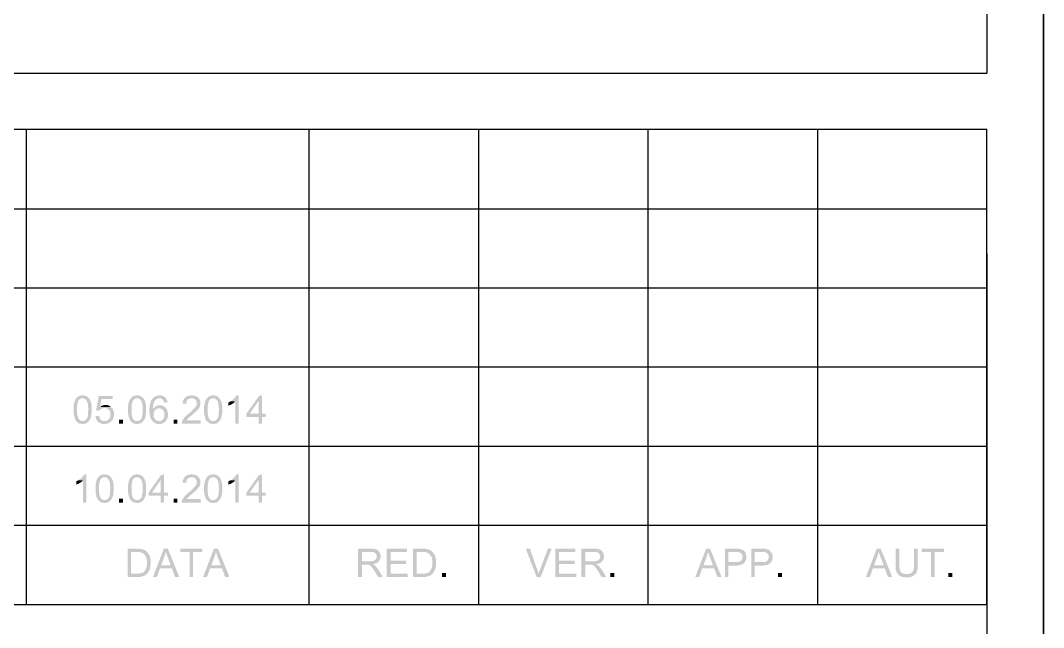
# Model space of a CAD drawing. Header units: millimetres. Extents: x -35.3 to 0.3, y 0.4 to 20.6.
# Drawn here: x -3.313 to 0.259, y 3.895 to 6.015 of the extents above; entities that cross this region are included whole.
import ezdxf

# ---------------------------------------------------------------- set-up
doc = ezdxf.new("R2010")
doc.units = ezdxf.units.MM
doc.linetypes.add('PDF_IMPORT', pattern=[1, 0.8, -0.2])
doc.layers.add('PDF _Geometria', color=7, linetype='Continuous')
doc.layers.add('PDF _Riempimenti solidi', color=7, linetype='Continuous')

msp = doc.modelspace()

# ---------------------------------------------------------------- hatches: boundary and pattern name
at = {"layer": 'PDF _Riempimenti solidi', "transparency": 33554559}
for points in [[(-3.1177, 4.696), (-3.1193, 4.6943), (-3.121, 4.6918), (-3.1218, 4.6893), (-3.1235, 4.6868), (-3.1243, 4.6835), (-3.1243, 4.6827), (-3.1252, 4.681), (-3.126, 4.6785), (-3.126, 4.676), (-3.1268, 4.6735), (-3.1268, 4.671), (-3.1277, 4.6685), (-3.1277, 4.6443), (-3.1268, 4.641), (-3.1268, 4.6385), (-3.126, 4.6352), (-3.1252, 4.6327), (-3.1252, 4.6302), (-3.1243, 4.6277), (-3.1235, 4.626), (-3.1227, 4.6235), (-3.1218, 4.6218), (-3.1202, 4.6193), (-3.1193, 4.6177), (-3.1185, 4.616), (-3.1168, 4.6152), (-3.096, 4.616), (-3.0993, 4.616), (-3.1018, 4.6168), (-3.1035, 4.6185), (-3.106, 4.6193), (-3.1077, 4.6218), (-3.1102, 4.6235), (-3.1102, 4.6243), (-3.1127, 4.6293), (-3.1127, 4.631), (-3.1143, 4.636), (-3.1143, 4.6385), (-3.1152, 4.6418), (-3.1152, 4.6685), (-3.1143, 4.6718), (-3.1143, 4.6743), (-3.1135, 4.6768), (-3.1135, 4.6793), (-3.1127, 4.6818), (-3.1118, 4.6835), (-3.111, 4.686), (-3.1093, 4.6893), (-3.106, 4.6927), (-3.1035, 4.6943), (-3.0985, 4.696), (-3.096, 4.696)], [(-3.096, 4.706), (-3.0993, 4.706), (-3.1018, 4.7052), (-3.1043, 4.7052), (-3.1068, 4.7043), (-3.1093, 4.7027), (-3.1118, 4.7018), (-3.1135, 4.7002), (-3.1143, 4.6993), (-3.116, 4.6977), (-3.1177, 4.696), (-3.0952, 4.696), (-3.0927, 4.6952), (-3.0902, 4.6952), (-3.0877, 4.6935), (-3.086, 4.6918), (-3.0835, 4.6902), (-3.0818, 4.6877), (-3.0785, 4.681), (-3.0785, 4.6785), (-3.0777, 4.676), (-3.0777, 4.6727), (-3.0768, 4.6702), (-3.0768, 4.6635), (-3.076, 4.6602), (-3.076, 4.6552), (-3.0768, 4.651), (-3.0768, 4.641), (-3.0777, 4.6385), (-3.0777, 4.636), (-3.0785, 4.6335), (-3.0785, 4.631), (-3.0793, 4.6285), (-3.0818, 4.6235), (-3.0843, 4.621), (-3.0868, 4.6193), (-3.0885, 4.6177), (-3.091, 4.6168), (-3.0935, 4.616), (-3.096, 4.616), (-3.1168, 4.6152), (-3.1152, 4.6127), (-3.1135, 4.6118), (-3.111, 4.6102), (-3.1093, 4.6085), (-3.1043, 4.6068), (-3.1018, 4.6068), (-3.0985, 4.606), (-3.0927, 4.606), (-3.0902, 4.6068), (-3.0868, 4.6068), (-3.0843, 4.6077), (-3.0827, 4.6093), (-3.0802, 4.6102), (-3.0727, 4.6177), (-3.071, 4.6202), (-3.0702, 4.6227), (-3.0685, 4.6252), (-3.0677, 4.6285), (-3.066, 4.6335), (-3.066, 4.636), (-3.0652, 4.6385), (-3.0652, 4.641), (-3.0643, 4.6435), (-3.0643, 4.6693), (-3.0652, 4.6727), (-3.0652, 4.6743), (-3.066, 4.6768), (-3.066, 4.6793), (-3.0668, 4.681), (-3.0677, 4.6843), (-3.0685, 4.6868), (-3.0702, 4.6893), (-3.071, 4.6918), (-3.0727, 4.6935), (-3.0743, 4.696), (-3.076, 4.6977), (-3.0777, 4.7002), (-3.0802, 4.701), (-3.0818, 4.7027), (-3.0827, 4.7027), (-3.0852, 4.7043), (-3.0877, 4.7052), (-3.0902, 4.7052), (-3.0927, 4.706)], [(-2.991, 4.7043), (-3.0393, 4.7043), (-3.0493, 4.6535), (-3.0377, 4.6527), (-3.0368, 4.6543), (-3.0352, 4.656), (-3.0327, 4.6577), (-3.0302, 4.6593), (-3.0227, 4.6618), (-3.0202, 4.6618), (-2.9952, 4.6635), (-2.9968, 4.6652), (-3.0352, 4.666), (-3.0302, 4.6927), (-2.991, 4.6927)], [(-2.9277, 4.696), (-2.9293, 4.6943), (-2.931, 4.6918), (-2.9318, 4.6893), (-2.9335, 4.6868), (-2.9343, 4.6835), (-2.9343, 4.6827), (-2.9352, 4.681), (-2.936, 4.6785), (-2.936, 4.676), (-2.9368, 4.6735), (-2.9368, 4.671), (-2.9377, 4.6685), (-2.9377, 4.6443), (-2.9368, 4.641), (-2.9368, 4.6385), (-2.936, 4.6352), (-2.9352, 4.6327), (-2.9352, 4.6302), (-2.9343, 4.6277), (-2.9335, 4.626), (-2.9327, 4.6235), (-2.9318, 4.6218), (-2.9302, 4.6193), (-2.9293, 4.6177), (-2.9285, 4.616), (-2.9268, 4.6152), (-2.906, 4.616), (-2.9093, 4.616), (-2.9118, 4.6168), (-2.9135, 4.6185), (-2.916, 4.6193), (-2.9177, 4.6218), (-2.9202, 4.6235), (-2.9202, 4.6243), (-2.9227, 4.6293), (-2.9227, 4.631), (-2.9243, 4.636), (-2.9243, 4.6385), (-2.9252, 4.6418), (-2.9252, 4.6685), (-2.9243, 4.6718), (-2.9243, 4.6743), (-2.9235, 4.6768), (-2.9235, 4.6793), (-2.9227, 4.6818), (-2.9218, 4.6835), (-2.921, 4.686), (-2.9193, 4.6893), (-2.916, 4.6927), (-2.9135, 4.6943), (-2.9085, 4.696), (-2.906, 4.696)], [(-2.906, 4.706), (-2.9093, 4.706), (-2.9118, 4.7052), (-2.9143, 4.7052), (-2.9168, 4.7043), (-2.9193, 4.7027), (-2.9218, 4.7018), (-2.9235, 4.7002), (-2.9277, 4.696), (-2.9052, 4.696), (-2.9027, 4.6952), (-2.9002, 4.6952), (-2.8977, 4.6935), (-2.896, 4.6918), (-2.8935, 4.6902), (-2.8918, 4.6877), (-2.8885, 4.681), (-2.8885, 4.6785), (-2.8877, 4.676), (-2.8877, 4.6727), (-2.8868, 4.6702), (-2.8868, 4.6635), (-2.886, 4.6602), (-2.886, 4.6552), (-2.8868, 4.651), (-2.8868, 4.641), (-2.8877, 4.6385), (-2.8877, 4.636), (-2.8885, 4.6335), (-2.8885, 4.631), (-2.8893, 4.6285), (-2.8918, 4.6235), (-2.8943, 4.621), (-2.8968, 4.6193), (-2.8985, 4.6177), (-2.901, 4.6168), (-2.9035, 4.616), (-2.906, 4.616), (-2.9268, 4.6152), (-2.9252, 4.6127), (-2.9235, 4.6118), (-2.921, 4.6102), (-2.9193, 4.6085), (-2.9143, 4.6068), (-2.9118, 4.6068), (-2.9085, 4.606), (-2.9027, 4.606), (-2.9002, 4.6068), (-2.8968, 4.6068), (-2.8943, 4.6077), (-2.8927, 4.6093), (-2.8902, 4.6102), (-2.8877, 4.6127), (-2.886, 4.6143), (-2.8843, 4.616), (-2.8827, 4.6177), (-2.881, 4.6202), (-2.8802, 4.6227), (-2.8785, 4.6252), (-2.8777, 4.6285), (-2.876, 4.6335), (-2.876, 4.636), (-2.8752, 4.6385), (-2.8752, 4.641), (-2.8743, 4.6435), (-2.8743, 4.6693), (-2.8752, 4.6727), (-2.8752, 4.6743), (-2.876, 4.6768), (-2.876, 4.6793), (-2.8768, 4.681), (-2.8777, 4.6843), (-2.8785, 4.6868), (-2.8802, 4.6893), (-2.881, 4.6918), (-2.8827, 4.6935), (-2.8843, 4.696), (-2.886, 4.6977), (-2.8877, 4.7002), (-2.8902, 4.701), (-2.8918, 4.7027), (-2.8927, 4.7027), (-2.8952, 4.7043), (-2.8977, 4.7052), (-2.9002, 4.7052), (-2.9027, 4.706)], [(-2.8502, 4.6968), (-2.8518, 4.6943), (-2.8535, 4.6927), (-2.8543, 4.691), (-2.856, 4.6893), (-2.8568, 4.6868), (-2.8577, 4.6852), (-2.8593, 4.6802), (-2.8602, 4.6777), (-2.8602, 4.6752), (-2.861, 4.6727), (-2.8618, 4.6693), (-2.8618, 4.6635), (-2.8627, 4.6602), (-2.8627, 4.646), (-2.8618, 4.6427), (-2.8618, 4.6393), (-2.861, 4.6368), (-2.861, 4.6335), (-2.8593, 4.6285), (-2.8585, 4.6268), (-2.8577, 4.6243), (-2.8568, 4.6227), (-2.8552, 4.6202), (-2.8543, 4.6185), (-2.8527, 4.6168), (-2.8485, 4.6127), (-2.846, 4.611), (-2.8443, 4.6093), (-2.8343, 4.606), (-2.8252, 4.606), (-2.8227, 4.6068), (-2.8202, 4.6068), (-2.8177, 4.6077), (-2.8152, 4.6093), (-2.8127, 4.6102), (-2.8102, 4.6118), (-2.8068, 4.6152), (-2.8285, 4.616), (-2.831, 4.616), (-2.8335, 4.6168), (-2.836, 4.6177), (-2.8385, 4.6185), (-2.841, 4.621), (-2.8435, 4.6227), (-2.8443, 4.6252), (-2.846, 4.6277), (-2.8468, 4.6285), (-2.8477, 4.631), (-2.8485, 4.6343), (-2.8485, 4.6435), (-2.846, 4.651), (-2.8443, 4.6527), (-2.8427, 4.6543), (-2.8418, 4.656), (-2.8393, 4.6577), (-2.851, 4.6585), (-2.8502, 4.6593), (-2.8502, 4.6693), (-2.8493, 4.6718), (-2.8493, 4.6743), (-2.8485, 4.6768), (-2.8477, 4.6785), (-2.8468, 4.681), (-2.8468, 4.6827), (-2.8452, 4.6852), (-2.8435, 4.6877), (-2.8385, 4.6927), (-2.836, 4.6943), (-2.831, 4.696), (-2.8285, 4.696)], [(-2.8277, 4.706), (-2.8318, 4.706), (-2.8443, 4.7018), (-2.846, 4.7002), (-2.8485, 4.6985), (-2.8502, 4.6968), (-2.8285, 4.696), (-2.8252, 4.696), (-2.8227, 4.6952), (-2.8202, 4.6943), (-2.8185, 4.6927), (-2.816, 4.691), (-2.816, 4.6902), (-2.8143, 4.6885), (-2.8135, 4.6868), (-2.8127, 4.6835), (-2.8118, 4.681), (-2.7993, 4.6818), (-2.8002, 4.6835), (-2.8002, 4.686), (-2.801, 4.6885), (-2.8027, 4.691), (-2.8035, 4.6935), (-2.8052, 4.696), (-2.8085, 4.6993), (-2.8102, 4.7002), (-2.8118, 4.7018), (-2.8143, 4.7035), (-2.8193, 4.7052), (-2.8218, 4.7052), (-2.8243, 4.706)], [(-2.691, 4.696), (-2.716, 4.696), (-2.7118, 4.696), (-2.7085, 4.6952), (-2.7068, 4.6943), (-2.7043, 4.6927), (-2.7027, 4.691), (-2.7018, 4.691), (-2.7002, 4.6893), (-2.6993, 4.6868), (-2.6977, 4.6843), (-2.6977, 4.6818), (-2.6968, 4.6793), (-2.6977, 4.6768), (-2.6977, 4.6743), (-2.6993, 4.6693), (-2.701, 4.6668), (-2.7027, 4.6643), (-2.7068, 4.6602), (-2.7085, 4.6585), (-2.7102, 4.6568), (-2.7118, 4.6543), (-2.7143, 4.6527), (-2.716, 4.6502), (-2.7185, 4.6485), (-2.7218, 4.646), (-2.7243, 4.6435), (-2.7293, 4.6402), (-2.731, 4.6377), (-2.7335, 4.636), (-2.7402, 4.6293), (-2.741, 4.6277), (-2.7427, 4.6252), (-2.7443, 4.6227), (-2.746, 4.621), (-2.7468, 4.6185), (-2.7477, 4.616), (-2.7485, 4.616), (-2.7485, 4.6127), (-2.7493, 4.6102), (-2.7493, 4.6077), (-2.6843, 4.6077), (-2.6843, 4.6193), (-2.7327, 4.6193), (-2.731, 4.6218), (-2.7293, 4.6235), (-2.7277, 4.626), (-2.7268, 4.6268), (-2.7252, 4.6277), (-2.7218, 4.631), (-2.7193, 4.6335), (-2.7168, 4.6352), (-2.7135, 4.6377), (-2.7127, 4.6385), (-2.7077, 4.6435), (-2.7052, 4.6452), (-2.701, 4.6493), (-2.6993, 4.651), (-2.6943, 4.656), (-2.6927, 4.6585), (-2.691, 4.6602), (-2.6893, 4.6627), (-2.6885, 4.6652), (-2.6868, 4.6668), (-2.6868, 4.6685), (-2.6852, 4.6735), (-2.6852, 4.6843), (-2.6868, 4.6893), (-2.6885, 4.6918), (-2.6893, 4.6943)], [(-2.7152, 4.706), (-2.7185, 4.706), (-2.721, 4.7052), (-2.7235, 4.7052), (-2.7268, 4.7043), (-2.7293, 4.7035), (-2.731, 4.7027), (-2.7335, 4.7018), (-2.736, 4.7002), (-2.741, 4.6952), (-2.7418, 4.6935), (-2.7435, 4.691), (-2.7468, 4.681), (-2.7468, 4.6777), (-2.7343, 4.676), (-2.7343, 4.6818), (-2.7327, 4.6868), (-2.731, 4.6885), (-2.7293, 4.691), (-2.7285, 4.6918), (-2.726, 4.6935), (-2.721, 4.6952), (-2.7185, 4.696), (-2.691, 4.696), (-2.6927, 4.6985), (-2.6935, 4.6985), (-2.6952, 4.7002), (-2.6968, 4.701), (-2.6993, 4.7027), (-2.7018, 4.7035), (-2.7068, 4.7052), (-2.7093, 4.7052), (-2.7127, 4.706)], [(-2.6618, 4.696), (-2.6635, 4.6943), (-2.6652, 4.6918), (-2.666, 4.6893), (-2.6677, 4.6868), (-2.6685, 4.6835), (-2.6685, 4.6827), (-2.6693, 4.681), (-2.6702, 4.6785), (-2.6702, 4.676), (-2.671, 4.6735), (-2.671, 4.671), (-2.6718, 4.6685), (-2.6718, 4.6443), (-2.671, 4.641), (-2.671, 4.6385), (-2.6702, 4.6352), (-2.6693, 4.6327), (-2.6693, 4.6302), (-2.6685, 4.6277), (-2.6677, 4.626), (-2.6668, 4.6235), (-2.666, 4.6218), (-2.6643, 4.6193), (-2.6635, 4.6177), (-2.6627, 4.616), (-2.661, 4.6152), (-2.6402, 4.616), (-2.6435, 4.616), (-2.646, 4.6168), (-2.6477, 4.6185), (-2.6502, 4.6193), (-2.6518, 4.6218), (-2.6543, 4.6235), (-2.6543, 4.6243), (-2.6568, 4.6293), (-2.6568, 4.631), (-2.6577, 4.6335), (-2.6585, 4.636), (-2.6585, 4.6385), (-2.6593, 4.6418), (-2.6593, 4.6685), (-2.6585, 4.6718), (-2.6585, 4.6743), (-2.6577, 4.6768), (-2.6577, 4.6793), (-2.6568, 4.6818), (-2.656, 4.6835), (-2.6552, 4.686), (-2.6535, 4.6893), (-2.6502, 4.6927), (-2.6477, 4.6943), (-2.6427, 4.696), (-2.6402, 4.696)], [(-2.6402, 4.706), (-2.6435, 4.706), (-2.646, 4.7052), (-2.6485, 4.7052), (-2.651, 4.7043), (-2.6535, 4.7027), (-2.656, 4.7018), (-2.6577, 4.7002), (-2.6585, 4.6993), (-2.6618, 4.696), (-2.6393, 4.696), (-2.6368, 4.6952), (-2.6343, 4.6952), (-2.6318, 4.6935), (-2.6302, 4.6918), (-2.6277, 4.6902), (-2.626, 4.6877), (-2.6227, 4.681), (-2.6227, 4.6785), (-2.6218, 4.676), (-2.6218, 4.6727), (-2.621, 4.6702), (-2.621, 4.6635), (-2.6202, 4.6602), (-2.6202, 4.6552), (-2.621, 4.651), (-2.621, 4.641), (-2.6218, 4.6385), (-2.6218, 4.636), (-2.6227, 4.6335), (-2.6227, 4.631), (-2.6235, 4.6285), (-2.626, 4.6235), (-2.6285, 4.621), (-2.631, 4.6193), (-2.6327, 4.6177), (-2.6352, 4.6168), (-2.6377, 4.616), (-2.6402, 4.616), (-2.661, 4.6152), (-2.6593, 4.6127), (-2.6577, 4.6118), (-2.6552, 4.6102), (-2.6535, 4.6085), (-2.6485, 4.6068), (-2.646, 4.6068), (-2.6427, 4.606), (-2.6368, 4.606), (-2.6343, 4.6068), (-2.631, 4.6068), (-2.6285, 4.6077), (-2.6268, 4.6093), (-2.6243, 4.6102), (-2.6185, 4.616), (-2.6168, 4.6177), (-2.6152, 4.6202), (-2.6143, 4.6227), (-2.6127, 4.6252), (-2.6118, 4.6285), (-2.6102, 4.6335), (-2.6102, 4.636), (-2.6093, 4.6385), (-2.6093, 4.641), (-2.6085, 4.6435), (-2.6085, 4.6693), (-2.6093, 4.6727), (-2.6093, 4.6743), (-2.6102, 4.6768), (-2.6102, 4.6793), (-2.611, 4.681), (-2.6118, 4.6843), (-2.6127, 4.6868), (-2.6143, 4.6893), (-2.6152, 4.6918), (-2.6168, 4.6935), (-2.6185, 4.696), (-2.6202, 4.6977), (-2.6218, 4.7002), (-2.6243, 4.701), (-2.626, 4.7027), (-2.6268, 4.7027), (-2.6293, 4.7043), (-2.6318, 4.7052), (-2.6343, 4.7052), (-2.6368, 4.706)], [(-2.5793, 4.6852), (-2.5818, 4.6843), (-2.5868, 4.681), (-2.5868, 4.6693), (-2.5868, 4.6702), (-2.5793, 4.6727), (-2.5768, 4.6743), (-2.5743, 4.676), (-2.5735, 4.676), (-2.5685, 4.6793), (-2.5668, 4.681), (-2.5643, 4.6827), (-2.5627, 4.6843)], [(-2.551, 4.706), (-2.5585, 4.706), (-2.5585, 4.7052), (-2.5602, 4.7035), (-2.5618, 4.701), (-2.5635, 4.6993), (-2.5652, 4.6968), (-2.5693, 4.6927), (-2.571, 4.6918), (-2.5727, 4.6902), (-2.5752, 4.6885), (-2.5768, 4.6868), (-2.5793, 4.6852), (-2.5627, 4.6843), (-2.5627, 4.6077), (-2.551, 4.6077)], [(-2.4702, 4.7052), (-2.4793, 4.7052), (-2.5243, 4.6418), (-2.5243, 4.631), (-2.4818, 4.631), (-2.4818, 4.6077), (-2.4702, 4.6077), (-2.4702, 4.631), (-2.4568, 4.631), (-2.4568, 4.6418), (-2.5127, 4.6418), (-2.4818, 4.686)], [(-2.4702, 4.7052), (-2.4818, 4.686), (-2.4818, 4.6418), (-2.5127, 4.6418), (-2.4702, 4.6418)], [(-3.0168, 4.6727), (-3.0202, 4.6727), (-3.0302, 4.6693), (-3.0327, 4.6677), (-3.0352, 4.666), (-2.9968, 4.6652), (-3.0018, 4.6685), (-3.0035, 4.6702), (-3.0085, 4.6718), (-3.011, 4.6718), (-3.0143, 4.6727)], [(-2.9952, 4.6635), (-3.0202, 4.6618), (-3.016, 4.6618), (-3.0135, 4.661), (-3.011, 4.6602), (-3.0085, 4.6593), (-3.0068, 4.6577), (-3.0052, 4.656), (-3.0035, 4.6552), (-3.0027, 4.6527), (-3.001, 4.651), (-2.9993, 4.646), (-2.9993, 4.6335), (-3.001, 4.6285), (-3.0018, 4.6268), (-3.0035, 4.6243), (-3.0052, 4.6227), (-3.0052, 4.6218), (-3.0077, 4.6202), (-3.0093, 4.6185), (-3.0118, 4.6177), (-3.0143, 4.6168), (-3.0168, 4.616), (-3.0193, 4.616), (-2.996, 4.616), (-2.9943, 4.6177), (-2.9918, 4.6202), (-2.991, 4.6227), (-2.9893, 4.6252), (-2.9868, 4.6327), (-2.9868, 4.6352), (-2.986, 4.6377), (-2.986, 4.6418), (-2.9868, 4.6452), (-2.9868, 4.6477), (-2.9902, 4.6577), (-2.9918, 4.6593), (-2.9935, 4.6618)], [(-2.8268, 4.671), (-2.8327, 4.671), (-2.8377, 4.6693), (-2.8402, 4.6677), (-2.841, 4.6677), (-2.8435, 4.666), (-2.8452, 4.6643), (-2.8468, 4.6627), (-2.8485, 4.6602), (-2.851, 4.6585), (-2.8393, 4.6577), (-2.8368, 4.6593), (-2.8343, 4.6602), (-2.8293, 4.6602), (-2.806, 4.6627), (-2.8077, 4.6635), (-2.8093, 4.6652), (-2.8143, 4.6685), (-2.8168, 4.6693), (-2.8185, 4.6702), (-2.8218, 4.671), (-2.8243, 4.671)], [(-2.806, 4.6627), (-2.8293, 4.6602), (-2.8243, 4.6602), (-2.8218, 4.6593), (-2.8193, 4.6577), (-2.8177, 4.6568), (-2.816, 4.6543), (-2.8135, 4.6518), (-2.8127, 4.6493), (-2.811, 4.6468), (-2.811, 4.6443), (-2.8102, 4.6418), (-2.8102, 4.6335), (-2.8127, 4.626), (-2.8143, 4.6243), (-2.816, 4.6218), (-2.8168, 4.621), (-2.8193, 4.6193), (-2.821, 4.6177), (-2.8235, 4.6168), (-2.826, 4.616), (-2.8285, 4.616), (-2.8068, 4.6152), (-2.8052, 4.6177), (-2.8035, 4.6202), (-2.8018, 4.6227), (-2.801, 4.6235), (-2.7985, 4.631), (-2.7985, 4.6335), (-2.7977, 4.6368), (-2.7977, 4.6402), (-2.7985, 4.6435), (-2.7985, 4.646), (-2.8018, 4.656), (-2.8035, 4.6585), (-2.8043, 4.6602)], [(-3.0385, 4.6343), (-3.051, 4.6335), (-3.051, 4.6318), (-3.0502, 4.6293), (-3.0502, 4.6268), (-3.0493, 4.6243), (-3.0477, 4.6218), (-3.0468, 4.6193), (-3.0452, 4.6177), (-3.0435, 4.6152), (-3.0402, 4.6118), (-3.0377, 4.611), (-3.036, 4.6093), (-3.0335, 4.6085), (-3.031, 4.6077), (-3.0285, 4.6068), (-3.0252, 4.606), (-3.0168, 4.606), (-3.0135, 4.6068), (-3.011, 4.6068), (-3.0035, 4.6093), (-3.0018, 4.611), (-2.9993, 4.6127), (-2.996, 4.616), (-3.0227, 4.616), (-3.0252, 4.6168), (-3.0277, 4.6177), (-3.0302, 4.6185), (-3.0318, 4.6202), (-3.0335, 4.6218), (-3.0352, 4.6235), (-3.0377, 4.631)], [(-2.9552, 4.6077), (-2.9552, 4.621), (-2.9685, 4.621), (-2.9685, 4.6077)], [(-2.7652, 4.6077), (-2.7652, 4.621), (-2.7785, 4.621), (-2.7785, 4.6077)], [(-3.0827, 4.4302), (-3.0902, 4.4302), (-3.0902, 4.4293), (-3.0918, 4.4277), (-3.0935, 4.4252), (-3.0952, 4.4235), (-3.0968, 4.421), (-3.101, 4.4168), (-3.1027, 4.416), (-3.1043, 4.4143), (-3.1068, 4.4127), (-3.1085, 4.411), (-3.111, 4.4093), (-3.0943, 4.4085), (-3.0943, 4.3318), (-3.0827, 4.3318)], [(-3.0193, 4.4302), (-3.0227, 4.4302), (-3.0252, 4.4293), (-3.0277, 4.4293), (-3.0302, 4.4285), (-3.0327, 4.4268), (-3.0352, 4.426), (-3.041, 4.4202), (-3.0185, 4.4202), (-3.016, 4.4193), (-3.0135, 4.4193), (-3.011, 4.4177), (-3.0093, 4.416), (-3.0068, 4.4143), (-3.0052, 4.4118), (-3.0043, 4.4102), (-3.0035, 4.4085), (-3.0018, 4.4052), (-3.0018, 4.4027), (-3.001, 4.4002), (-3.001, 4.3968), (-3.0002, 4.3943), (-3.0002, 4.3877), (-2.9993, 4.3843), (-2.9993, 4.3793), (-3.0002, 4.3752), (-3.0002, 4.3652), (-3.001, 4.3627), (-3.001, 4.3602), (-3.0018, 4.3577), (-3.0018, 4.3552), (-3.0027, 4.3527), (-3.0052, 4.3477), (-3.006, 4.3468), (-3.0077, 4.3452), (-3.0102, 4.3435), (-3.0118, 4.3418), (-3.0143, 4.341), (-3.0168, 4.3402), (-3.0193, 4.3402), (-3.0402, 4.3393), (-3.0385, 4.3368), (-3.0368, 4.336), (-3.0343, 4.3343), (-3.0327, 4.3327), (-3.0277, 4.331), (-3.0252, 4.331), (-3.0218, 4.3302), (-3.016, 4.3302), (-3.0135, 4.331), (-3.0102, 4.331), (-3.0077, 4.3318), (-3.006, 4.3335), (-3.0035, 4.3343), (-2.996, 4.3418), (-2.9943, 4.3443), (-2.9935, 4.3468), (-2.9918, 4.3493), (-2.991, 4.3527), (-2.9893, 4.3577), (-2.9893, 4.3602), (-2.9885, 4.3627), (-2.9885, 4.3652), (-2.9877, 4.3677), (-2.9877, 4.3935), (-2.9885, 4.3968), (-2.9885, 4.3985), (-2.9893, 4.401), (-2.9893, 4.4035), (-2.9902, 4.4052), (-2.991, 4.4085), (-2.9918, 4.411), (-2.9935, 4.4135), (-2.9943, 4.416), (-2.996, 4.4177), (-2.9977, 4.4202), (-2.9993, 4.4218), (-3.001, 4.4243), (-3.0035, 4.4252), (-3.0052, 4.4268), (-3.006, 4.4268), (-3.0085, 4.4285), (-3.011, 4.4293), (-3.0135, 4.4293), (-3.016, 4.4302)], [(-2.906, 4.4302), (-2.9093, 4.4302), (-2.9118, 4.4293), (-2.9143, 4.4293), (-2.9168, 4.4285), (-2.9193, 4.4268), (-2.9218, 4.426), (-2.9277, 4.4202), (-2.9052, 4.4202), (-2.9027, 4.4193), (-2.9002, 4.4193), (-2.8977, 4.4177), (-2.896, 4.416), (-2.8935, 4.4143), (-2.8918, 4.4118), (-2.891, 4.4102), (-2.8902, 4.4085), (-2.8885, 4.4052), (-2.8885, 4.4027), (-2.8877, 4.4002), (-2.8877, 4.3968), (-2.8868, 4.3943), (-2.8868, 4.3877), (-2.886, 4.3843), (-2.886, 4.3793), (-2.8868, 4.3752), (-2.8868, 4.3652), (-2.8877, 4.3627), (-2.8877, 4.3602), (-2.8885, 4.3577), (-2.8885, 4.3552), (-2.8893, 4.3527), (-2.8918, 4.3477), (-2.8927, 4.3468), (-2.8943, 4.3452), (-2.8968, 4.3435), (-2.8985, 4.3418), (-2.9035, 4.3402), (-2.906, 4.3402), (-2.9268, 4.3393), (-2.9252, 4.3368), (-2.9235, 4.336), (-2.921, 4.3343), (-2.9193, 4.3327), (-2.9143, 4.331), (-2.9118, 4.331), (-2.9085, 4.3302), (-2.9027, 4.3302), (-2.9002, 4.331), (-2.8968, 4.331), (-2.8943, 4.3318), (-2.8927, 4.3335), (-2.8902, 4.3343), (-2.8877, 4.3368), (-2.886, 4.3385), (-2.8827, 4.3418), (-2.881, 4.3443), (-2.8802, 4.3468), (-2.8785, 4.3493), (-2.8777, 4.3527), (-2.876, 4.3577), (-2.876, 4.3602), (-2.8752, 4.3627), (-2.8752, 4.3652), (-2.8743, 4.3677), (-2.8743, 4.3935), (-2.8752, 4.3968), (-2.8752, 4.3985), (-2.876, 4.401), (-2.876, 4.4035), (-2.8768, 4.4052), (-2.8777, 4.4085), (-2.8785, 4.411), (-2.8802, 4.4135), (-2.881, 4.416), (-2.8827, 4.4177), (-2.8843, 4.4202), (-2.886, 4.4218), (-2.8877, 4.4243), (-2.8902, 4.4252), (-2.8918, 4.4268), (-2.8927, 4.4268), (-2.8952, 4.4285), (-2.8977, 4.4293), (-2.9002, 4.4293), (-2.9027, 4.4302)], [(-2.7152, 4.4302), (-2.7185, 4.4302), (-2.721, 4.4293), (-2.7235, 4.4293), (-2.7268, 4.4285), (-2.7293, 4.4277), (-2.731, 4.4268), (-2.7335, 4.426), (-2.736, 4.4243), (-2.741, 4.4193), (-2.7418, 4.4177), (-2.7435, 4.4152), (-2.7452, 4.4102), (-2.746, 4.4077), (-2.7468, 4.4052), (-2.7468, 4.4018), (-2.7343, 4.4002), (-2.7343, 4.406), (-2.7335, 4.4085), (-2.7327, 4.411), (-2.731, 4.4127), (-2.7293, 4.4152), (-2.7285, 4.416), (-2.726, 4.4177), (-2.721, 4.4193), (-2.7185, 4.4202), (-2.691, 4.4202), (-2.6927, 4.4227), (-2.6935, 4.4227), (-2.6952, 4.4243), (-2.6968, 4.4252), (-2.6993, 4.4268), (-2.7018, 4.4277), (-2.7068, 4.4293), (-2.7093, 4.4293), (-2.7127, 4.4302)], [(-2.6402, 4.4302), (-2.6435, 4.4302), (-2.646, 4.4293), (-2.6485, 4.4293), (-2.651, 4.4285), (-2.6535, 4.4268), (-2.656, 4.426), (-2.6577, 4.4243), (-2.6585, 4.4235), (-2.6618, 4.4202), (-2.6393, 4.4202), (-2.6368, 4.4193), (-2.6343, 4.4193), (-2.6318, 4.4177), (-2.6302, 4.416), (-2.6277, 4.4143), (-2.626, 4.4118), (-2.6252, 4.4102), (-2.6243, 4.4085), (-2.6227, 4.4052), (-2.6227, 4.4027), (-2.6218, 4.4002), (-2.6218, 4.3968), (-2.621, 4.3943), (-2.621, 4.3877), (-2.6202, 4.3843), (-2.6202, 4.3793), (-2.621, 4.3752), (-2.621, 4.3652), (-2.6218, 4.3627), (-2.6218, 4.3602), (-2.6227, 4.3577), (-2.6227, 4.3552), (-2.6235, 4.3527), (-2.626, 4.3477), (-2.6268, 4.3468), (-2.6285, 4.3452), (-2.631, 4.3435), (-2.6327, 4.3418), (-2.6352, 4.341), (-2.6377, 4.3402), (-2.6402, 4.3402), (-2.661, 4.3393), (-2.6593, 4.3368), (-2.6577, 4.336), (-2.6552, 4.3343), (-2.6535, 4.3327), (-2.6485, 4.331), (-2.646, 4.331), (-2.6427, 4.3302), (-2.6368, 4.3302), (-2.6343, 4.331), (-2.631, 4.331), (-2.6285, 4.3318), (-2.6268, 4.3335), (-2.6243, 4.3343), (-2.6168, 4.3418), (-2.6152, 4.3443), (-2.6143, 4.3468), (-2.6127, 4.3493), (-2.6118, 4.3527), (-2.6102, 4.3577), (-2.6102, 4.3602), (-2.6093, 4.3627), (-2.6093, 4.3652), (-2.6085, 4.3677), (-2.6085, 4.3935), (-2.6093, 4.3968), (-2.6093, 4.3985), (-2.6102, 4.401), (-2.6102, 4.4035), (-2.611, 4.4052), (-2.6118, 4.4085), (-2.6127, 4.411), (-2.6143, 4.4135), (-2.6152, 4.416), (-2.6168, 4.4177), (-2.6185, 4.4202), (-2.6202, 4.4218), (-2.6218, 4.4243), (-2.6243, 4.4252), (-2.626, 4.4268), (-2.6268, 4.4268), (-2.6293, 4.4285), (-2.6318, 4.4293), (-2.6343, 4.4293), (-2.6368, 4.4302)], [(-2.551, 4.4302), (-2.5585, 4.4302), (-2.5585, 4.4293), (-2.5602, 4.4277), (-2.5618, 4.4252), (-2.5635, 4.4235), (-2.5652, 4.421), (-2.5693, 4.4168), (-2.571, 4.416), (-2.5727, 4.4143), (-2.5752, 4.4127), (-2.5768, 4.411), (-2.5793, 4.4093), (-2.5627, 4.4085), (-2.5627, 4.3318), (-2.551, 4.3318)], [(-3.111, 4.4093), (-3.1135, 4.4085), (-3.116, 4.4068), (-3.1185, 4.4052), (-3.1185, 4.3935), (-3.1185, 4.3943), (-3.116, 4.3952), (-3.1135, 4.396), (-3.111, 4.3968), (-3.106, 4.4002), (-3.1052, 4.4002), (-3.1002, 4.4035), (-3.0985, 4.4052), (-3.096, 4.4068), (-3.0943, 4.4085)], [(-3.041, 4.4202), (-3.0427, 4.4185), (-3.0443, 4.416), (-3.0452, 4.4135), (-3.0468, 4.411), (-3.0477, 4.4077), (-3.0477, 4.4068), (-3.0485, 4.4052), (-3.0493, 4.4027), (-3.0493, 4.4002), (-3.0502, 4.3977), (-3.0502, 4.3952), (-3.051, 4.3927), (-3.051, 4.3685), (-3.0502, 4.3652), (-3.0502, 4.3627), (-3.0493, 4.3593), (-3.0485, 4.3568), (-3.0485, 4.3543), (-3.0477, 4.3518), (-3.0468, 4.3502), (-3.046, 4.3477), (-3.0452, 4.346), (-3.0435, 4.3435), (-3.0418, 4.3402), (-3.0402, 4.3393), (-3.0193, 4.3402), (-3.0227, 4.3402), (-3.0252, 4.341), (-3.0268, 4.3427), (-3.0293, 4.3435), (-3.031, 4.346), (-3.0335, 4.3477), (-3.0335, 4.3485), (-3.036, 4.3535), (-3.036, 4.3552), (-3.0377, 4.3602), (-3.0377, 4.3627), (-3.0385, 4.366), (-3.0385, 4.3927), (-3.0377, 4.396), (-3.0377, 4.3985), (-3.0368, 4.401), (-3.0368, 4.4035), (-3.036, 4.406), (-3.0352, 4.4077), (-3.0343, 4.4102), (-3.0335, 4.4118), (-3.0327, 4.4135), (-3.0293, 4.4168), (-3.0268, 4.4185), (-3.0218, 4.4202), (-3.0193, 4.4202)], [(-2.9277, 4.4202), (-2.9293, 4.4185), (-2.931, 4.416), (-2.9318, 4.4135), (-2.9335, 4.411), (-2.9343, 4.4077), (-2.9343, 4.4068), (-2.9352, 4.4052), (-2.936, 4.4027), (-2.936, 4.4002), (-2.9368, 4.3977), (-2.9368, 4.3952), (-2.9377, 4.3927), (-2.9377, 4.3685), (-2.9368, 4.3652), (-2.9368, 4.3627), (-2.936, 4.3593), (-2.9352, 4.3568), (-2.9352, 4.3543), (-2.9343, 4.3518), (-2.9335, 4.3502), (-2.9327, 4.3477), (-2.9318, 4.346), (-2.9302, 4.3435), (-2.9293, 4.3418), (-2.9285, 4.3402), (-2.9268, 4.3393), (-2.906, 4.3402), (-2.9093, 4.3402), (-2.9118, 4.341), (-2.9135, 4.3427), (-2.916, 4.3435), (-2.9177, 4.346), (-2.9202, 4.3477), (-2.9202, 4.3485), (-2.9227, 4.3535), (-2.9227, 4.3552), (-2.9243, 4.3602), (-2.9243, 4.3627), (-2.9252, 4.366), (-2.9252, 4.3927), (-2.9243, 4.396), (-2.9243, 4.3985), (-2.9235, 4.401), (-2.9235, 4.4035), (-2.9227, 4.406), (-2.9218, 4.4077), (-2.921, 4.4102), (-2.9193, 4.4135), (-2.916, 4.4168), (-2.9135, 4.4185), (-2.9085, 4.4202), (-2.906, 4.4202)], [(-2.8118, 4.4293), (-2.821, 4.4293), (-2.866, 4.366), (-2.866, 4.3552), (-2.8235, 4.3552), (-2.8235, 4.3318), (-2.8118, 4.3318), (-2.8118, 4.3552), (-2.7985, 4.3552), (-2.7985, 4.366), (-2.8543, 4.366), (-2.8235, 4.4102)], [(-2.8118, 4.4293), (-2.8235, 4.4102), (-2.8235, 4.366), (-2.8543, 4.366), (-2.8118, 4.366)], [(-2.691, 4.4202), (-2.716, 4.4202), (-2.7118, 4.4202), (-2.7085, 4.4193), (-2.7068, 4.4185), (-2.7043, 4.4168), (-2.7027, 4.4152), (-2.7018, 4.4152), (-2.7002, 4.4135), (-2.6993, 4.411), (-2.6977, 4.4085), (-2.6977, 4.406), (-2.6968, 4.4035), (-2.6977, 4.401), (-2.6977, 4.3985), (-2.6993, 4.3935), (-2.701, 4.391), (-2.7027, 4.3885), (-2.7035, 4.3877), (-2.7102, 4.381), (-2.7118, 4.3785), (-2.7143, 4.3768), (-2.716, 4.3743), (-2.7185, 4.3727), (-2.7218, 4.3702), (-2.7243, 4.3677), (-2.7268, 4.366), (-2.7293, 4.3643), (-2.731, 4.3618), (-2.7335, 4.3602), (-2.7402, 4.3535), (-2.741, 4.3518), (-2.7427, 4.3493), (-2.7443, 4.3468), (-2.746, 4.3452), (-2.7477, 4.3402), (-2.7485, 4.3402), (-2.7485, 4.3368), (-2.7493, 4.3343), (-2.7493, 4.3318), (-2.6843, 4.3318), (-2.6843, 4.3435), (-2.7327, 4.3435), (-2.731, 4.346), (-2.7293, 4.3477), (-2.7277, 4.3502), (-2.7268, 4.351), (-2.7252, 4.3518), (-2.7218, 4.3552), (-2.7193, 4.3577), (-2.7168, 4.3593), (-2.7135, 4.3618), (-2.7102, 4.3652), (-2.7077, 4.3677), (-2.7052, 4.3693), (-2.701, 4.3735), (-2.6993, 4.3752), (-2.6943, 4.3802), (-2.6927, 4.3827), (-2.691, 4.3843), (-2.6893, 4.3868), (-2.6885, 4.3893), (-2.6868, 4.391), (-2.6868, 4.3927), (-2.6852, 4.3977), (-2.6852, 4.4085), (-2.686, 4.411), (-2.6868, 4.4135), (-2.6885, 4.416), (-2.6893, 4.4185)], [(-2.6618, 4.4202), (-2.6635, 4.4185), (-2.6652, 4.416), (-2.666, 4.4135), (-2.6677, 4.411), (-2.6685, 4.4077), (-2.6685, 4.4068), (-2.6693, 4.4052), (-2.6702, 4.4027), (-2.6702, 4.4002), (-2.671, 4.3977), (-2.671, 4.3952), (-2.6718, 4.3927), (-2.6718, 4.3685), (-2.671, 4.3652), (-2.671, 4.3627), (-2.6702, 4.3593), (-2.6693, 4.3568), (-2.6693, 4.3543), (-2.6685, 4.3518), (-2.6677, 4.3502), (-2.6668, 4.3477), (-2.666, 4.346), (-2.6643, 4.3435), (-2.6627, 4.3402), (-2.661, 4.3393), (-2.6402, 4.3402), (-2.6435, 4.3402), (-2.646, 4.341), (-2.6477, 4.3427), (-2.6502, 4.3435), (-2.6518, 4.346), (-2.6543, 4.3477), (-2.6543, 4.3485), (-2.6568, 4.3535), (-2.6568, 4.3552), (-2.6577, 4.3577), (-2.6585, 4.3602), (-2.6585, 4.3627), (-2.6593, 4.366), (-2.6593, 4.3927), (-2.6585, 4.396), (-2.6585, 4.3985), (-2.6577, 4.401), (-2.6577, 4.4035), (-2.6568, 4.406), (-2.656, 4.4077), (-2.6552, 4.4102), (-2.6535, 4.4135), (-2.6502, 4.4168), (-2.6477, 4.4185), (-2.6427, 4.4202), (-2.6402, 4.4202)], [(-2.5793, 4.4093), (-2.5818, 4.4085), (-2.5868, 4.4052), (-2.5868, 4.3935), (-2.5868, 4.3943), (-2.5793, 4.3968), (-2.5768, 4.3985), (-2.5743, 4.4002), (-2.5735, 4.4002), (-2.5685, 4.4035), (-2.5668, 4.4052), (-2.5643, 4.4068), (-2.5627, 4.4085)], [(-2.4702, 4.4293), (-2.4793, 4.4293), (-2.5243, 4.366), (-2.5243, 4.3552), (-2.4818, 4.3552), (-2.4818, 4.3318), (-2.4702, 4.3318), (-2.4702, 4.3552), (-2.4568, 4.3552), (-2.4568, 4.366), (-2.5127, 4.366), (-2.4818, 4.4102)], [(-2.4702, 4.4293), (-2.4818, 4.4102), (-2.4818, 4.366), (-2.5127, 4.366), (-2.4702, 4.366)], [(-2.9552, 4.3318), (-2.9552, 4.3452), (-2.9685, 4.3452), (-2.9685, 4.3318)], [(-2.7652, 4.3318), (-2.7652, 4.3452), (-2.7785, 4.3452), (-2.7785, 4.3318)], [(-2.906, 4.1702), (-2.9393, 4.1702), (-2.9393, 4.0718), (-2.896, 4.0718), (-2.8935, 4.0727), (-2.891, 4.0727), (-2.8885, 4.0735), (-2.886, 4.0743), (-2.8835, 4.0752), (-2.881, 4.076), (-2.8785, 4.0768), (-2.8768, 4.0785), (-2.8752, 4.0793), (-2.8735, 4.081), (-2.871, 4.0827), (-2.9268, 4.0835), (-2.9268, 4.1585), (-2.906, 4.1585), (-2.8718, 4.1602), (-2.8735, 4.1618), (-2.876, 4.1635), (-2.8777, 4.1652), (-2.8827, 4.1668), (-2.8852, 4.1685), (-2.8885, 4.1685), (-2.8893, 4.1693), (-2.8935, 4.1693), (-2.896, 4.1702), (-2.9018, 4.1702)], [(-2.8718, 4.1602), (-2.906, 4.1585), (-2.8952, 4.1585), (-2.8927, 4.1577), (-2.891, 4.1568), (-2.8893, 4.1568), (-2.8885, 4.156), (-2.886, 4.1552), (-2.8843, 4.1535), (-2.8818, 4.1518), (-2.8802, 4.1502), (-2.8768, 4.1452), (-2.8752, 4.1435), (-2.8743, 4.1418), (-2.8735, 4.1393), (-2.8735, 4.1368), (-2.8727, 4.1343), (-2.8718, 4.131), (-2.8718, 4.1127), (-2.8727, 4.1102), (-2.8727, 4.1077), (-2.8743, 4.1027), (-2.8743, 4.1018), (-2.876, 4.0993), (-2.8768, 4.0968), (-2.8785, 4.0943), (-2.8802, 4.0918), (-2.8827, 4.0893), (-2.8852, 4.0877), (-2.8877, 4.086), (-2.8902, 4.0852), (-2.8918, 4.0852), (-2.8935, 4.0843), (-2.896, 4.0843), (-2.8993, 4.0835), (-2.9268, 4.0835), (-2.871, 4.0827), (-2.8677, 4.0877), (-2.8668, 4.0893), (-2.8652, 4.091), (-2.8635, 4.0935), (-2.8627, 4.096), (-2.8618, 4.0985), (-2.861, 4.1018), (-2.8602, 4.1027), (-2.8602, 4.1052), (-2.8593, 4.1077), (-2.8593, 4.1102), (-2.8585, 4.1127), (-2.8585, 4.1327), (-2.8602, 4.1377), (-2.8602, 4.1402), (-2.8618, 4.1452), (-2.8627, 4.1468), (-2.8635, 4.1493), (-2.8652, 4.1518), (-2.8668, 4.1535), (-2.8685, 4.156), (-2.8702, 4.1577)], [(-2.7985, 4.1702), (-2.8127, 4.1702), (-2.8502, 4.0718), (-2.8368, 4.0718), (-2.826, 4.1018), (-2.7843, 4.1018), (-2.8218, 4.1127), (-2.811, 4.141), (-2.8102, 4.1443), (-2.8068, 4.1543), (-2.806, 4.1577), (-2.806, 4.1602)], [(-2.7985, 4.1702), (-2.806, 4.1602), (-2.8052, 4.1585), (-2.8043, 4.156), (-2.8035, 4.1535), (-2.8018, 4.1485), (-2.801, 4.1452), (-2.8002, 4.1427), (-2.7985, 4.1393), (-2.7885, 4.1127), (-2.8218, 4.1127), (-2.7843, 4.1018), (-2.7735, 4.0718), (-2.7585, 4.0718)], [(-2.6777, 4.1702), (-2.7552, 4.1702), (-2.7552, 4.1585), (-2.7227, 4.1585), (-2.7227, 4.0718), (-2.7102, 4.0718), (-2.7102, 4.1585), (-2.6777, 4.1585)], [(-2.6235, 4.1702), (-2.6377, 4.1702), (-2.6752, 4.0718), (-2.6618, 4.0718), (-2.651, 4.1018), (-2.6093, 4.1018), (-2.6468, 4.1127), (-2.636, 4.141), (-2.6352, 4.1443), (-2.6318, 4.1543), (-2.631, 4.1577), (-2.631, 4.1602)], [(-2.6235, 4.1702), (-2.631, 4.1602), (-2.6302, 4.1585), (-2.6268, 4.1485), (-2.626, 4.1452), (-2.6252, 4.1427), (-2.6235, 4.1393), (-2.6135, 4.1127), (-2.6468, 4.1127), (-2.6093, 4.1018), (-2.5985, 4.0718), (-2.5835, 4.0718)], [(-2.091, 4.1702), (-2.1343, 4.1702), (-2.1343, 4.0718), (-2.121, 4.0718), (-2.121, 4.1152), (-2.106, 4.1152), (-2.0835, 4.1168), (-2.081, 4.1168), (-2.0785, 4.1177), (-2.0752, 4.1185), (-2.0677, 4.121), (-2.0627, 4.126), (-2.0618, 4.126), (-2.121, 4.1268), (-2.121, 4.1593), (-2.0902, 4.1593), (-2.0618, 4.1618), (-2.0643, 4.1635), (-2.066, 4.1652), (-2.0685, 4.1668), (-2.071, 4.1677), (-2.0718, 4.1677), (-2.0735, 4.1685), (-2.076, 4.1693), (-2.0785, 4.1693), (-2.081, 4.1702), (-2.0877, 4.1702)], [(-2.0618, 4.1618), (-2.0902, 4.1593), (-2.086, 4.1593), (-2.0827, 4.1585), (-2.0802, 4.1585), (-2.0777, 4.1577), (-2.076, 4.156), (-2.0743, 4.1552), (-2.0727, 4.1535), (-2.071, 4.151), (-2.0693, 4.146), (-2.0693, 4.1393), (-2.0702, 4.1368), (-2.0718, 4.1343), (-2.0727, 4.1335), (-2.0743, 4.131), (-2.0768, 4.1302), (-2.0793, 4.1285), (-2.0818, 4.1277), (-2.0843, 4.1277), (-2.0868, 4.1268), (-2.121, 4.1268), (-2.0618, 4.126), (-2.0602, 4.1285), (-2.0593, 4.1302), (-2.0577, 4.1327), (-2.056, 4.1377), (-2.056, 4.1485), (-2.0585, 4.156), (-2.0602, 4.1585), (-2.0602, 4.1593)], [(-1.9635, 4.1702), (-2.0343, 4.1702), (-2.0343, 4.0718), (-1.961, 4.0718), (-1.961, 4.0835), (-2.021, 4.0835), (-2.021, 4.1168), (-1.9668, 4.1168), (-1.9668, 4.1285), (-2.021, 4.1285), (-2.021, 4.1585), (-1.9635, 4.1585)], [(-1.9093, 4.1702), (-1.9427, 4.1702), (-1.9427, 4.0718), (-1.8993, 4.0718), (-1.8968, 4.0727), (-1.8943, 4.0727), (-1.8893, 4.0743), (-1.8868, 4.0752), (-1.8843, 4.076), (-1.8818, 4.0768), (-1.8802, 4.0785), (-1.8785, 4.0793), (-1.8768, 4.081), (-1.8743, 4.0827), (-1.9302, 4.0835), (-1.9302, 4.1585), (-1.9093, 4.1585), (-1.8752, 4.1602), (-1.8768, 4.1618), (-1.8793, 4.1635), (-1.881, 4.1652), (-1.886, 4.1668), (-1.8885, 4.1685), (-1.8918, 4.1685), (-1.8927, 4.1693), (-1.8968, 4.1693), (-1.8993, 4.1702), (-1.9052, 4.1702)], [(-1.8752, 4.1602), (-1.9093, 4.1585), (-1.8985, 4.1585), (-1.896, 4.1577), (-1.8943, 4.1568), (-1.8927, 4.1568), (-1.8918, 4.156), (-1.8893, 4.1552), (-1.8877, 4.1535), (-1.8852, 4.1518), (-1.8835, 4.1502), (-1.8802, 4.1452), (-1.8785, 4.1435), (-1.8777, 4.1418), (-1.8768, 4.1393), (-1.8768, 4.1368), (-1.876, 4.1343), (-1.8752, 4.131), (-1.8752, 4.1127), (-1.876, 4.1102), (-1.876, 4.1077), (-1.8777, 4.1027), (-1.8777, 4.1018), (-1.8793, 4.0993), (-1.8802, 4.0968), (-1.8818, 4.0943), (-1.8835, 4.0918), (-1.886, 4.0893), (-1.8885, 4.0877), (-1.891, 4.086), (-1.8935, 4.0852), (-1.8952, 4.0852), (-1.8968, 4.0843), (-1.8993, 4.0843), (-1.9027, 4.0835), (-1.9302, 4.0835), (-1.8743, 4.0827), (-1.871, 4.0877), (-1.8702, 4.0893), (-1.8685, 4.091), (-1.8668, 4.0935), (-1.866, 4.096), (-1.8652, 4.0985), (-1.8643, 4.1018), (-1.8635, 4.1027), (-1.8635, 4.1052), (-1.8627, 4.1077), (-1.8627, 4.1102), (-1.8618, 4.1127), (-1.8618, 4.1327), (-1.8635, 4.1377), (-1.8635, 4.1402), (-1.8652, 4.1452), (-1.866, 4.1468), (-1.8668, 4.1493), (-1.8685, 4.1518), (-1.8702, 4.1535), (-1.8718, 4.156), (-1.8735, 4.1577)], [(-1.5343, 4.1702), (-1.5485, 4.1702), (-1.511, 4.0718), (-1.5035, 4.0827), (-1.5043, 4.0827), (-1.5043, 4.0852), (-1.5052, 4.0877), (-1.506, 4.091), (-1.5077, 4.096), (-1.5093, 4.0985)], [(-1.4585, 4.1702), (-1.4718, 4.1702), (-1.4985, 4.0985), (-1.4993, 4.096), (-1.501, 4.0935), (-1.5018, 4.0902), (-1.5035, 4.0852), (-1.5035, 4.0827), (-1.511, 4.0718), (-1.4968, 4.0718)], [(-1.3752, 4.1702), (-1.446, 4.1702), (-1.446, 4.0718), (-1.3727, 4.0718), (-1.3727, 4.0835), (-1.4327, 4.0835), (-1.4327, 4.1168), (-1.3785, 4.1168), (-1.3785, 4.1285), (-1.4327, 4.1285), (-1.4327, 4.1585), (-1.3752, 4.1585)], [(-1.311, 4.1702), (-1.3543, 4.1702), (-1.3543, 4.0718), (-1.341, 4.0718), (-1.341, 4.1152), (-1.326, 4.1152), (-1.3035, 4.1168), (-1.301, 4.1168), (-1.2985, 4.1177), (-1.2952, 4.1185), (-1.2877, 4.121), (-1.286, 4.1227), (-1.2843, 4.1243), (-1.2827, 4.126), (-1.2818, 4.126), (-1.341, 4.1268), (-1.341, 4.1593), (-1.3102, 4.1593), (-1.2818, 4.1618), (-1.2843, 4.1635), (-1.286, 4.1652), (-1.2885, 4.1668), (-1.291, 4.1677), (-1.2918, 4.1677), (-1.2935, 4.1685), (-1.296, 4.1693), (-1.2985, 4.1693), (-1.301, 4.1702), (-1.3077, 4.1702)], [(-1.2818, 4.1618), (-1.3102, 4.1593), (-1.306, 4.1593), (-1.3027, 4.1585), (-1.3002, 4.1585), (-1.2977, 4.1577), (-1.296, 4.156), (-1.2943, 4.1552), (-1.2927, 4.1535), (-1.291, 4.151), (-1.2893, 4.146), (-1.2893, 4.1393), (-1.2902, 4.1368), (-1.2918, 4.1343), (-1.2927, 4.1335), (-1.2943, 4.131), (-1.2968, 4.1302), (-1.2993, 4.1285), (-1.3018, 4.1277), (-1.3043, 4.1277), (-1.3068, 4.1268), (-1.341, 4.1268), (-1.2818, 4.126), (-1.2802, 4.1285), (-1.2793, 4.1302), (-1.2777, 4.1327), (-1.276, 4.1377), (-1.276, 4.1485), (-1.2785, 4.156), (-1.2802, 4.1585), (-1.2802, 4.1593)], [(-0.9052, 4.1702), (-0.9193, 4.1702), (-0.9568, 4.0718), (-0.9435, 4.0718), (-0.9327, 4.1018), (-0.891, 4.1018), (-0.9285, 4.1127), (-0.9177, 4.141), (-0.9168, 4.1443), (-0.9135, 4.1543), (-0.9127, 4.1577), (-0.9127, 4.1602)], [(-0.9052, 4.1702), (-0.9127, 4.1602), (-0.9118, 4.1585), (-0.9102, 4.1535), (-0.9093, 4.151), (-0.9085, 4.1485), (-0.9077, 4.1452), (-0.9068, 4.1427), (-0.9052, 4.1393), (-0.8952, 4.1127), (-0.9285, 4.1127), (-0.891, 4.1018), (-0.8802, 4.0718), (-0.8652, 4.0718)], [(-0.8168, 4.1702), (-0.8535, 4.1702), (-0.8535, 4.0718), (-0.841, 4.0718), (-0.841, 4.1118), (-0.8102, 4.1118), (-0.8068, 4.1127), (-0.8035, 4.1127), (-0.801, 4.1135), (-0.7985, 4.1135), (-0.796, 4.1143), (-0.7935, 4.116), (-0.7918, 4.1168), (-0.7893, 4.1177), (-0.7852, 4.1218), (-0.841, 4.1235), (-0.841, 4.1585), (-0.8152, 4.1585), (-0.7835, 4.1593), (-0.7852, 4.161), (-0.7893, 4.1652), (-0.791, 4.166), (-0.7985, 4.1685), (-0.8018, 4.1693), (-0.8027, 4.1693), (-0.8043, 4.1702), (-0.8135, 4.1702)], [(-0.7835, 4.1593), (-0.8152, 4.1585), (-0.8052, 4.1585), (-0.8035, 4.1577), (-0.801, 4.1568), (-0.7993, 4.156), (-0.7968, 4.1543), (-0.7935, 4.1493), (-0.7918, 4.1443), (-0.7918, 4.1402), (-0.7927, 4.1368), (-0.7943, 4.1318), (-0.7952, 4.1302), (-0.7977, 4.1285), (-0.7993, 4.1268), (-0.801, 4.126), (-0.8035, 4.1252), (-0.806, 4.1243), (-0.8085, 4.1235), (-0.841, 4.1235), (-0.7852, 4.1218), (-0.7835, 4.1243), (-0.7827, 4.126), (-0.781, 4.1285), (-0.7793, 4.1335), (-0.7793, 4.136), (-0.7785, 4.1393), (-0.7785, 4.1452), (-0.7793, 4.1477), (-0.7793, 4.1502), (-0.7802, 4.1527), (-0.7818, 4.1552), (-0.7827, 4.1568)], [(-0.7252, 4.1702), (-0.7618, 4.1702), (-0.7618, 4.0718), (-0.7493, 4.0718), (-0.7493, 4.1118), (-0.7185, 4.1118), (-0.7152, 4.1127), (-0.7118, 4.1127), (-0.7093, 4.1135), (-0.7068, 4.1135), (-0.7043, 4.1143), (-0.7018, 4.116), (-0.7002, 4.1168), (-0.6977, 4.1177), (-0.6935, 4.1218), (-0.7493, 4.1235), (-0.7493, 4.1585), (-0.7235, 4.1585), (-0.6918, 4.1593), (-0.6977, 4.1652), (-0.6993, 4.166), (-0.7018, 4.1668), (-0.7068, 4.1685), (-0.7102, 4.1693), (-0.711, 4.1693), (-0.7127, 4.1702), (-0.7218, 4.1702)], [(-0.6918, 4.1593), (-0.7235, 4.1585), (-0.7135, 4.1585), (-0.7118, 4.1577), (-0.7093, 4.1568), (-0.7077, 4.156), (-0.7052, 4.1543), (-0.7018, 4.1493), (-0.701, 4.1468), (-0.7002, 4.1443), (-0.7002, 4.1402), (-0.701, 4.1368), (-0.7018, 4.1343), (-0.7027, 4.1318), (-0.7035, 4.1302), (-0.706, 4.1285), (-0.7077, 4.1268), (-0.7093, 4.126), (-0.7168, 4.1235), (-0.7493, 4.1235), (-0.6935, 4.1218), (-0.6918, 4.1243), (-0.691, 4.126), (-0.6893, 4.1285), (-0.6877, 4.1335), (-0.6877, 4.136), (-0.6868, 4.1393), (-0.6868, 4.1452), (-0.6877, 4.1477), (-0.6877, 4.1502), (-0.6885, 4.1527), (-0.6902, 4.1552), (-0.691, 4.1568)], [(-0.3093, 4.1702), (-0.3235, 4.1702), (-0.361, 4.0718), (-0.3477, 4.0718), (-0.3368, 4.1018), (-0.2952, 4.1018), (-0.3327, 4.1127), (-0.3218, 4.141), (-0.321, 4.1443), (-0.3177, 4.1543), (-0.3168, 4.1577), (-0.3168, 4.1602)], [(-0.3093, 4.1702), (-0.3168, 4.1602), (-0.316, 4.1585), (-0.3127, 4.1485), (-0.3118, 4.1452), (-0.311, 4.1427), (-0.3093, 4.1393), (-0.2993, 4.1127), (-0.3327, 4.1127), (-0.2952, 4.1018), (-0.2843, 4.0718), (-0.2693, 4.0718)], [(-0.2443, 4.1702), (-0.2577, 4.1702), (-0.2577, 4.106), (-0.2568, 4.1035), (-0.2568, 4.0977), (-0.256, 4.0952), (-0.2552, 4.0927), (-0.2543, 4.091), (-0.2543, 4.0885), (-0.2535, 4.0885), (-0.2527, 4.086), (-0.251, 4.0835), (-0.2493, 4.0818), (-0.2202, 4.0818), (-0.2243, 4.0818), (-0.2343, 4.0852), (-0.236, 4.086), (-0.2377, 4.0877), (-0.2393, 4.0902), (-0.241, 4.0918), (-0.2418, 4.0943), (-0.2427, 4.0968), (-0.2435, 4.0985), (-0.2435, 4.101), (-0.2443, 4.1035), (-0.2443, 4.1135)], [(-0.1802, 4.1702), (-0.1935, 4.1702), (-0.1935, 4.1043), (-0.1943, 4.101), (-0.1952, 4.0985), (-0.1952, 4.096), (-0.196, 4.0935), (-0.1968, 4.0918), (-0.1985, 4.0902), (-0.1993, 4.0885), (-0.2002, 4.0877), (-0.2018, 4.0868), (-0.2035, 4.0852), (-0.2052, 4.0843), (-0.2102, 4.0827), (-0.2135, 4.0827), (-0.2168, 4.0818), (-0.2493, 4.0818), (-0.2477, 4.0802), (-0.246, 4.0777), (-0.2435, 4.076), (-0.241, 4.0752), (-0.2402, 4.0743), (-0.2377, 4.0735), (-0.236, 4.0727), (-0.2335, 4.0718), (-0.2302, 4.071), (-0.2277, 4.071), (-0.2252, 4.0702), (-0.2135, 4.0702), (-0.2102, 4.071), (-0.2077, 4.071), (-0.2027, 4.0727), (-0.2002, 4.0735), (-0.1977, 4.0743), (-0.196, 4.076), (-0.191, 4.0793), (-0.1877, 4.0827), (-0.1843, 4.0877), (-0.1835, 4.0902), (-0.1835, 4.091), (-0.1818, 4.096), (-0.181, 4.0985), (-0.181, 4.1043), (-0.1802, 4.1068), (-0.1802, 4.1135)], [(-0.0885, 4.1702), (-0.166, 4.1702), (-0.166, 4.1585), (-0.1335, 4.1585), (-0.1335, 4.0718), (-0.121, 4.0718), (-0.121, 4.1585), (-0.0885, 4.1585)], [(-2.0835, 4.1168), (-2.106, 4.1152), (-2.0977, 4.1152), (-2.0952, 4.1135), (-2.0927, 4.1127), (-2.0927, 4.1118), (-2.0902, 4.1102), (-2.0885, 4.1085), (-2.0868, 4.106), (-2.0835, 4.1027), (-2.0818, 4.1002), (-2.081, 4.0977), (-2.0785, 4.0952), (-2.0768, 4.0927), (-2.0643, 4.0718), (-2.0477, 4.0718), (-2.0643, 4.0985), (-2.0652, 4.0993), (-2.0668, 4.1018), (-2.0685, 4.1035), (-2.0702, 4.106), (-2.0718, 4.1077), (-2.0735, 4.1102), (-2.0752, 4.1118), (-2.076, 4.1127), (-2.0785, 4.1135), (-2.0802, 4.1152)], [(-1.3035, 4.1168), (-1.326, 4.1152), (-1.3177, 4.1152), (-1.3152, 4.1135), (-1.3127, 4.1127), (-1.3127, 4.1118), (-1.3102, 4.1102), (-1.3085, 4.1085), (-1.3068, 4.106), (-1.3052, 4.1043), (-1.3035, 4.1027), (-1.3018, 4.1002), (-1.301, 4.0977), (-1.2985, 4.0952), (-1.2968, 4.0927), (-1.2843, 4.0718), (-1.2677, 4.0718), (-1.2843, 4.0985), (-1.2852, 4.0993), (-1.2868, 4.1018), (-1.2885, 4.1035), (-1.2902, 4.106), (-1.2918, 4.1077), (-1.2935, 4.1102), (-1.296, 4.1127), (-1.2985, 4.1135), (-1.3002, 4.1152)], [(-1.8277, 4.0718), (-1.8277, 4.086), (-1.8418, 4.086), (-1.8418, 4.0718)], [(-1.2393, 4.0718), (-1.2393, 4.086), (-1.2535, 4.086), (-1.2535, 4.0718)], [(-0.6543, 4.0718), (-0.6543, 4.086), (-0.6685, 4.086), (-0.6685, 4.0718)], [(-0.0593, 4.0718), (-0.0593, 4.086), (-0.0735, 4.086), (-0.0735, 4.0718)]]:
    msp.add_hatch(color=256, dxfattribs=at).paths.add_polyline_path(points)

# ---------------------------------------------------------------- linework, layer by layer
at = {"layer": 'PDF _Geometria', "lineweight": 25}
for points in [[(-35.3452, 0.3843), (-35.3452, 19.6618), (0.259, 19.6618), (0.259, 0.3843)], [(0.259, 11.4727), (-7.6152, 11.4727), (-7.6152, 0.3843), (0.259, 0.3843)], [(-7.4177, 3.976), (0.0615, 3.976), (0.0615, 5.6343), (-7.4177, 5.6343)]]:
    msp.add_lwpolyline(points, close=True, dxfattribs=at)
at = {"layer": 'PDF _Geometria', "linetype": 'PDF_IMPORT', "lineweight": 25, "ltscale": 3.1575}
msp.add_lwpolyline([(0.0615, 8.3577), (0.0615, 0.6218)], dxfattribs=at)
at = {"layer": 'PDF _Geometria', "lineweight": 25}
for points in [[(-7.4177, 5.831), (0.0615, 5.831)], [(-3.2935, 5.6343), (-3.2935, 3.976)], [(-2.3068, 5.6343), (-2.3068, 3.976)], [(-1.7143, 5.6343), (-1.7143, 3.976)], [(-1.1227, 5.6343), (-1.1227, 3.976)], [(-0.5302, 5.6343), (-0.5302, 3.976)], [(-7.4177, 5.3577), (0.0615, 5.3577)], [(-7.4177, 5.081), (0.0615, 5.081)], [(-7.4177, 4.8052), (0.0615, 4.8052)], [(-7.4177, 4.5285), (0.0615, 4.5285)], [(-7.4177, 4.2527), (0.0615, 4.2527)]]:
    msp.add_lwpolyline(points, dxfattribs=at)

doc.saveas('drawing.dxf')
